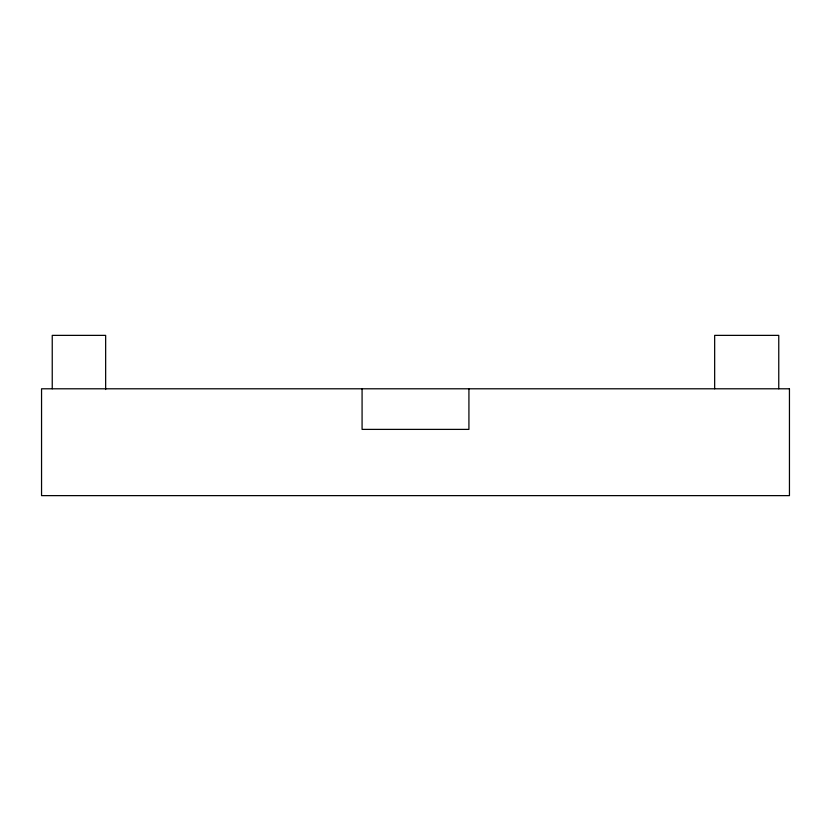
<?xml version="1.0" encoding="UTF-8"?>
<svg xmlns="http://www.w3.org/2000/svg" width="831" height="831" viewBox="0 0 831 831"><rect width="100%" height="100%" fill="white"/><g stroke="black" fill="none" stroke-linecap="round" stroke-linejoin="round"><path stroke-width="1.25" d="M362.077 388.794L362.077 429.388L468.923 429.388L468.923 388.794M778.761 388.794L778.761 335.371L714.66 335.371L714.66 388.794M105.651 389.521L105.651 335.371L52.239 335.371L52.239 388.794M789.45 388.794L789.45 495.629L41.55 495.629L41.55 388.794L789.45 388.794"/></g></svg>
